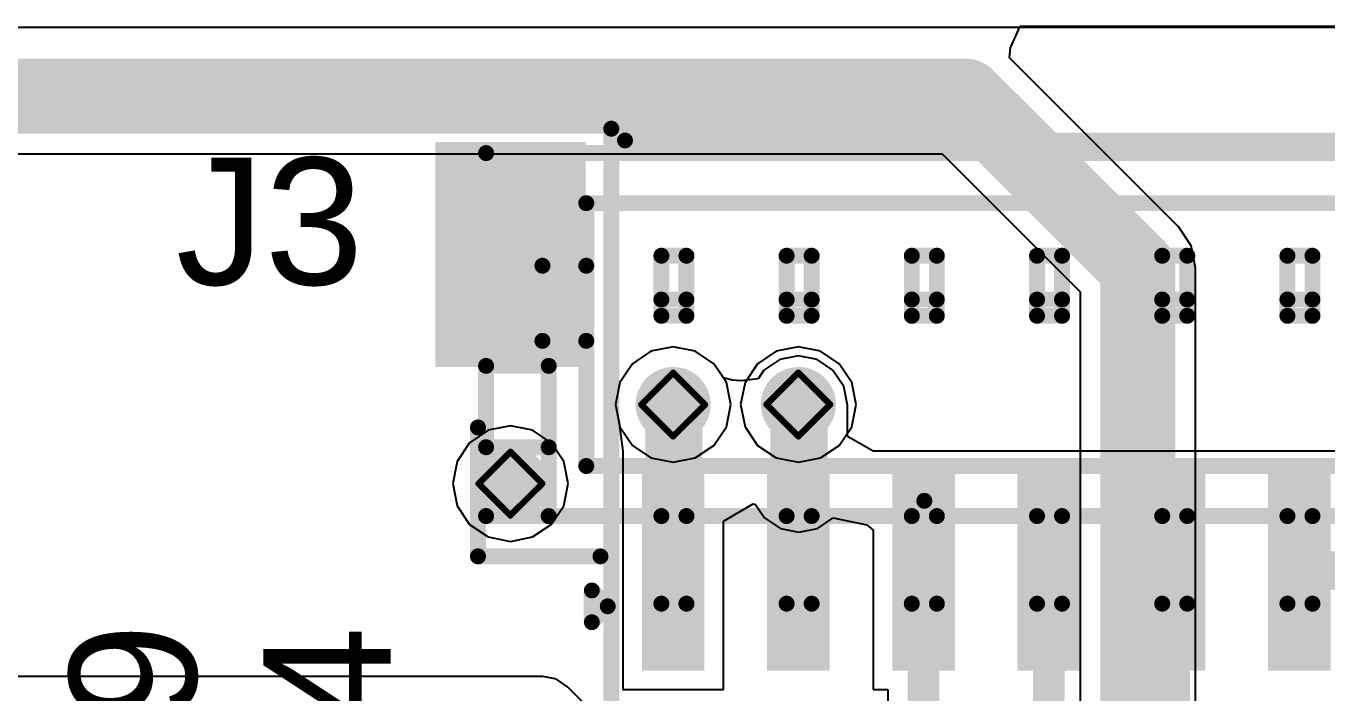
# Model space of a CAD drawing. Header units: millimetres. Extents: x -16 to 330, y -45 to 150.
# Drawn here: x 9.33 to 19.72, y 70.7 to 76.02 of the extents above; entities that cross this region are included whole.
import ezdxf

# ---------------------------------------------------------------- set-up
doc = ezdxf.new("R2010")
doc.units = ezdxf.units.MM
for name, color, linetype in [('BottomLayer', 5, 'Continuous'), ('BottomSolder', 6, 'Continuous'), ('DrillDrawing', 1, 'Continuous'), ('Mechanical13', 56, 'Continuous'), ('MidLayer1', 16, 'Continuous'), ('MidLayer2', 76, 'Continuous'), ('TopLayer', 1, 'Continuous'), ('TopOverlay', 2, 'Continuous'), ('TopPaste', 8, 'Continuous'), ('TopSolder', 216, 'Continuous'), ('ViaHoleLayer', 16, 'Continuous')]:
    doc.layers.add(name, color=color, linetype=linetype)
doc.styles.add('Arial', font='arial.ttf', dxfattribs={"height": 0.2})

# ---------------------------------------------------------------- blocks, each defined once
blk = doc.blocks.new('V________T______39')
at = {"layer": 'TopLayer'}
for points in [[(-4.4, 2.162), (-3.2, 2.162), (-3.2, 0.362), (-4.4, 0.362)], [(3.2, 2.162), (4.4, 2.162), (4.4, 0.362), (3.2, 0.362)], [(-2.75, -0.462), (-2.25, -0.462), (-2.25, -2.062), (-2.75, -2.062)], [(-1.75, -0.462), (-1.25, -0.462), (-1.25, -2.062), (-1.75, -2.062)], [(-0.75, -0.462), (-0.25, -0.462), (-0.25, -2.062), (-0.75, -2.062)], [(0.25, -0.462), (0.75, -0.462), (0.75, -2.062), (0.25, -2.062)], [(1.25, -0.462), (1.75, -0.462), (1.75, -2.062), (1.25, -2.062)], [(2.25, -0.462), (2.75, -0.462), (2.75, -2.062), (2.25, -2.062)]]:
    blk.add_hatch(color=1, dxfattribs=at).paths.add_polyline_path(points)
at = {"layer": 'TopPaste'}
for points in [[(-4.4, 2.162), (-3.2, 2.162), (-3.2, 0.362), (-4.4, 0.362)], [(3.2, 2.162), (4.4, 2.162), (4.4, 0.362), (3.2, 0.362)], [(-2.75, -0.462), (-2.25, -0.462), (-2.25, -2.062), (-2.75, -2.062)], [(-1.75, -0.462), (-1.25, -0.462), (-1.25, -2.062), (-1.75, -2.062)], [(-0.75, -0.462), (-0.25, -0.462), (-0.25, -2.062), (-0.75, -2.062)], [(0.25, -0.462), (0.75, -0.462), (0.75, -2.062), (0.25, -2.062)], [(1.25, -0.462), (1.75, -0.462), (1.75, -2.062), (1.25, -2.062)], [(2.25, -0.462), (2.75, -0.462), (2.75, -2.062), (2.25, -2.062)]]:
    blk.add_hatch(color=8, dxfattribs=at).paths.add_polyline_path(points)
at = {"layer": 'TopSolder'}
for points in [[(-4.4, 2.162), (-3.2, 2.162), (-3.2, 0.362), (-4.4, 0.362)], [(3.2, 2.162), (4.4, 2.162), (4.4, 0.362), (3.2, 0.362)], [(-2.75, -0.462), (-2.25, -0.462), (-2.25, -2.062), (-2.75, -2.062)], [(-1.75, -0.462), (-1.25, -0.462), (-1.25, -2.062), (-1.75, -2.062)], [(-0.75, -0.462), (-0.25, -0.462), (-0.25, -2.062), (-0.75, -2.062)], [(0.25, -0.462), (0.75, -0.462), (0.75, -2.062), (0.25, -2.062)], [(1.25, -0.462), (1.75, -0.462), (1.75, -2.062), (1.25, -2.062)], [(2.25, -0.462), (2.75, -0.462), (2.75, -2.062), (2.25, -2.062)]]:
    blk.add_hatch(color=216, dxfattribs=at).paths.add_polyline_path(points)
at = {"layer": 'TopOverlay', "const_width": 0.127}
for points in [[(-2.884, 2.173), (2.932, 2.173)], [(-4.059, -1.15), (-4.059, -0.12)], [(4.059, -1.15), (4.059, -0.12)], [(-4.059, -1.15), (-3.08, -1.15)], [(3.08, -1.15), (4.059, -1.15)], [(-3.15, -1.676), (-3.15, -1.422)], [(-3.15, -1.422), (-3.023, -1.549)], [(-3.15, -1.676), (-3.023, -1.549)]]:
    blk.add_lwpolyline(points, dxfattribs=at)
at = {"layer": 'TopOverlay', "const_width": 0.0635}
for points in [[(-2.916, 2.173, 1), (-2.853, 2.173, 1)], [(2.9, 2.173, 1), (2.964, 2.173, 1)], [(-4.091, -0.12, 1), (-4.027, -0.12, 1)], [(4.027, -0.12, 1), (4.091, -0.12, 1)], [(-4.091, -1.15, 1), (-4.027, -1.15, 1)], [(-4.091, -1.15, 1), (-4.027, -1.15, 1)], [(-3.112, -1.15, 1), (-3.049, -1.15, 1)], [(3.049, -1.15, 1), (3.112, -1.15, 1)], [(4.027, -1.15, 1), (4.091, -1.15, 1)], [(4.027, -1.15, 1), (4.091, -1.15, 1)], [(-3.181, -1.422, 1), (-3.118, -1.422, 1)], [(-3.181, -1.422, 1), (-3.118, -1.422, 1)], [(-3.054, -1.549, 1), (-2.991, -1.549, 1)], [(-3.054, -1.549, 1), (-2.991, -1.549, 1)], [(-3.181, -1.676, 1), (-3.118, -1.676, 1)], [(-3.181, -1.676, 1), (-3.118, -1.676, 1)]]:
    blk.add_lwpolyline(points, format="xyb", close=True, dxfattribs=at)

msp = doc.modelspace()

# ---------------------------------------------------------------- hatches: boundary and pattern name
at = {"layer": 'BottomLayer'}
h = msp.add_hatch(color=5, dxfattribs=at)
edge = h.paths.add_edge_path()
edge.add_arc((14.5, 73), 0.3, 0, 360)
h = msp.add_hatch(color=5, dxfattribs=at)
edge = h.paths.add_edge_path()
edge.add_arc((15.5, 73), 0.3, 0, 360)
h = msp.add_hatch(color=5, dxfattribs=at)
edge = h.paths.add_edge_path()
edge.add_arc((13.2, 72.368), 0.3, 0, 360)
at = {"layer": 'BottomSolder'}
h = msp.add_hatch(color=6, dxfattribs=at)
edge = h.paths.add_edge_path()
edge.add_arc((14.5, 73), 0.15, 0, 360)
h = msp.add_hatch(color=6, dxfattribs=at)
edge = h.paths.add_edge_path()
edge.add_arc((15.5, 73), 0.15, 0, 360)
h = msp.add_hatch(color=6, dxfattribs=at)
edge = h.paths.add_edge_path()
edge.add_arc((13.2, 72.368), 0.15, 0, 360)
at = {"layer": 'MidLayer1'}
h = msp.add_hatch(color=16, dxfattribs=at)
edge = h.paths.add_edge_path()
edge.add_arc((14.5, 73), 0.3, 0, 360)
h = msp.add_hatch(color=16, dxfattribs=at)
edge = h.paths.add_edge_path()
edge.add_arc((15.5, 73), 0.3, 0, 360)
h = msp.add_hatch(color=16, dxfattribs=at)
edge = h.paths.add_edge_path()
edge.add_arc((13.2, 72.368), 0.3, 0, 360)
at = {"layer": 'MidLayer2'}
h = msp.add_hatch(color=76, dxfattribs=at)
edge = h.paths.add_edge_path()
edge.add_arc((14.5, 73), 0.3, 0, 360)
h = msp.add_hatch(color=76, dxfattribs=at)
edge = h.paths.add_edge_path()
edge.add_arc((15.5, 73), 0.3, 0, 360)
h = msp.add_hatch(color=76, dxfattribs=at)
edge = h.paths.add_edge_path()
edge.add_arc((13.2, 72.368), 0.3, 0, 360)
at = {"layer": 'TopLayer'}
h = msp.add_hatch(color=1, dxfattribs=at)
edge = h.paths.add_edge_path()
edge.add_arc((14.5, 73), 0.3, 0, 360)
h = msp.add_hatch(color=1, dxfattribs=at)
edge = h.paths.add_edge_path()
edge.add_arc((15.5, 73), 0.3, 0, 360)
h = msp.add_hatch(color=1, dxfattribs=at)
edge = h.paths.add_edge_path()
edge.add_arc((13.2, 72.368), 0.3, 0, 360)
at = {"layer": 'TopSolder'}
h = msp.add_hatch(color=216, dxfattribs=at)
edge = h.paths.add_edge_path()
edge.add_arc((14.5, 73), 0.15, 0, 360)
h = msp.add_hatch(color=216, dxfattribs=at)
edge = h.paths.add_edge_path()
edge.add_arc((15.5, 73), 0.15, 0, 360)
h = msp.add_hatch(color=216, dxfattribs=at)
edge = h.paths.add_edge_path()
edge.add_arc((13.2, 72.368), 0.15, 0, 360)
at = {"layer": 'ViaHoleLayer'}
h = msp.add_hatch(color=16, dxfattribs=at)
edge = h.paths.add_edge_path()
edge.add_arc((14.5, 73), 0.15, 0, 360)
h = msp.add_hatch(color=16, dxfattribs=at)
edge = h.paths.add_edge_path()
edge.add_arc((15.5, 73), 0.15, 0, 360)
h = msp.add_hatch(color=16, dxfattribs=at)
edge = h.paths.add_edge_path()
edge.add_arc((13.2, 72.368), 0.15, 0, 360)

# ---------------------------------------------------------------- linework, layer by layer
at = {"layer": 'BottomLayer'}
for p, q in [((17.194, 75.851), (17.272, 76.024)), ((17.272, 76.024), (94.319, 76.024)), ((17.185, 75.77), (17.194, 75.851)), ((18.538, 74.418), (17.185, 75.77)), ((0.928, 75.002), (16.649, 75.002)), ((16.649, 75.002), (17.751, 73.901)), ((18.638, 74.268), (18.538, 74.418)), ((18.673, 74.092), (18.638, 74.268)), ((18.673, 66.29), (18.673, 74.092)), ((17.751, 73.901), (17.751, 66.29)), ((14.5, 73.461), (14.323, 73.426)), ((14.677, 73.426), (14.5, 73.461)), ((14.323, 73.426), (14.174, 73.326)), ((14.826, 73.326), (14.677, 73.426)), ((14.174, 73.326), (14.074, 73.177)), ((14.926, 73.177), (14.826, 73.326)), ((14.074, 73.177), (14.039, 73)), ((14.961, 73), (14.926, 73.177)), ((14.039, 73), (14.074, 72.823)), ((14.926, 72.823), (14.961, 73)), ((14.074, 72.823), (14.174, 72.674)), ((14.826, 72.674), (14.926, 72.823)), ((14.174, 72.674), (14.323, 72.574)), ((14.677, 72.574), (14.826, 72.674)), ((14.323, 72.574), (14.5, 72.539)), ((14.5, 72.539), (14.677, 72.574))]:
    msp.add_line(p, q, dxfattribs=at)
at = {"layer": 'BottomLayer', "const_width": 0.6}
for points in [[(0.737, 75.463), (16.84, 75.463)], [(16.84, 75.463), (18.212, 74.092)], [(18.212, 65.986), (18.212, 74.092)]]:
    msp.add_lwpolyline(points, dxfattribs=at)
at = {"layer": 'BottomLayer', "const_width": 0.3}
for points in [[(16.69, 75.463, 1), (16.99, 75.463, 1)], [(16.69, 75.463, 1), (16.99, 75.463, 1)], [(18.062, 74.092, 1), (18.362, 74.092, 1)], [(18.062, 74.092, 1), (18.362, 74.092, 1)]]:
    msp.add_lwpolyline(points, format="xyb", close=True, dxfattribs=at)
at = {"layer": 'DrillDrawing', "const_width": 0.0508}
for points in [[(14.246, 73), (14.5, 73.254)], [(14.5, 73.254), (14.754, 73)], [(15.246, 73), (15.5, 73.254)], [(15.5, 73.254), (15.754, 73)], [(14.246, 73), (14.5, 72.746)], [(14.5, 72.746), (14.754, 73)], [(15.246, 73), (15.5, 72.746)], [(15.5, 72.746), (15.754, 73)], [(12.946, 72.368), (13.2, 72.622)], [(13.2, 72.622), (13.454, 72.368)], [(12.946, 72.368), (13.2, 72.114)], [(13.2, 72.114), (13.454, 72.368)]]:
    msp.add_lwpolyline(points, dxfattribs=at)
at = {"layer": 'DrillDrawing', "const_width": 0.0254}
for points in [[(14.487, 73.254, 1), (14.513, 73.254, 1)], [(14.487, 73.254, 1), (14.513, 73.254, 1)], [(15.487, 73.254, 1), (15.513, 73.254, 1)], [(15.487, 73.254, 1), (15.513, 73.254, 1)], [(14.233, 73, 1), (14.259, 73, 1)], [(14.233, 73, 1), (14.259, 73, 1)], [(14.741, 73, 1), (14.767, 73, 1)], [(14.741, 73, 1), (14.767, 73, 1)], [(15.233, 73, 1), (15.259, 73, 1)], [(15.233, 73, 1), (15.259, 73, 1)], [(15.741, 73, 1), (15.767, 73, 1)], [(15.741, 73, 1), (15.767, 73, 1)], [(14.487, 72.746, 1), (14.513, 72.746, 1)], [(14.487, 72.746, 1), (14.513, 72.746, 1)], [(15.487, 72.746, 1), (15.513, 72.746, 1)], [(15.487, 72.746, 1), (15.513, 72.746, 1)], [(13.187, 72.622, 1), (13.213, 72.622, 1)], [(13.187, 72.622, 1), (13.213, 72.622, 1)], [(12.933, 72.368, 1), (12.959, 72.368, 1)], [(12.933, 72.368, 1), (12.959, 72.368, 1)], [(13.441, 72.368, 1), (13.467, 72.368, 1)], [(13.441, 72.368, 1), (13.467, 72.368, 1)], [(13.187, 72.114, 1), (13.213, 72.114, 1)], [(13.187, 72.114, 1), (13.213, 72.114, 1)]]:
    msp.add_lwpolyline(points, format="xyb", close=True, dxfattribs=at)
at = {"layer": 'Mechanical13', "const_width": 0.127}
for points in [[(14.006, 67.259), (14.006, 75.204)], [(14.006, 67.259), (14.006, 75.204)], [(13.006, 72.109), (13.006, 75.009)], [(13.006, 75.009), (21.006, 75.009)], [(13.806, 72.509), (13.806, 74.609)], [(13.806, 74.609), (20.206, 74.609)], [(14.406, 73.709), (14.406, 74.189)], [(14.406, 74.189), (14.606, 74.189)], [(14.606, 73.709), (14.606, 74.189)], [(15.406, 74.189), (15.606, 74.189)], [(15.406, 73.709), (15.406, 74.189)], [(15.606, 73.709), (15.606, 74.189)], [(16.406, 74.189), (16.606, 74.189)], [(16.406, 73.709), (16.406, 74.189)], [(16.606, 73.709), (16.606, 74.189)], [(17.406, 74.189), (17.606, 74.189)], [(17.406, 73.709), (17.406, 74.189)], [(17.606, 73.709), (17.606, 74.189)], [(18.406, 74.189), (18.606, 74.189)], [(18.406, 73.709), (18.406, 74.189)], [(18.606, 73.709), (18.606, 74.189)], [(19.406, 74.189), (19.606, 74.189)], [(19.406, 73.709), (19.406, 74.189)], [(19.606, 73.709), (19.606, 74.189)], [(13.456, 74.109), (13.806, 74.109)], [(13.456, 73.509), (13.456, 74.109)], [(14.406, 73.839), (14.606, 73.839)], [(15.406, 73.839), (15.606, 73.839)], [(16.406, 73.839), (16.606, 73.839)], [(17.406, 73.839), (17.606, 73.839)], [(18.406, 73.839), (18.606, 73.839)], [(19.406, 73.839), (19.606, 73.839)], [(14.406, 73.709), (14.606, 73.709)], [(15.406, 73.709), (15.606, 73.709)], [(16.406, 73.709), (16.606, 73.709)], [(17.406, 73.709), (17.606, 73.709)], [(18.406, 73.709), (18.606, 73.709)], [(19.406, 73.709), (19.606, 73.709)], [(13.456, 73.509), (13.806, 73.509)], [(13.006, 73.309), (13.506, 73.309)], [(13.506, 72.109), (13.506, 73.309)], [(13.006, 72.659), (13.506, 72.659)], [(13.806, 72.509), (20.206, 72.509)], [(16.506, 68.259), (16.506, 72.231)], [(16.506, 68.259), (16.506, 72.231)], [(13.006, 72.109), (21.006, 72.109)], [(14.406, 71.409), (14.406, 72.109)], [(14.606, 71.409), (14.606, 72.109)], [(15.406, 71.409), (15.406, 72.109)], [(15.606, 71.409), (15.606, 72.109)], [(16.406, 71.409), (16.406, 72.109)], [(16.606, 71.409), (16.606, 72.109)], [(17.406, 71.409), (17.406, 72.109)], [(17.606, 71.409), (17.606, 72.109)], [(18.406, 71.409), (18.406, 72.109)], [(18.606, 71.409), (18.606, 72.109)], [(19.406, 71.409), (19.406, 72.109)], [(19.606, 71.409), (19.606, 72.109)], [(14.406, 71.409), (14.606, 71.409)], [(15.406, 71.409), (15.606, 71.409)], [(16.406, 71.409), (16.606, 71.409)], [(17.406, 71.409), (17.606, 71.409)], [(18.406, 71.409), (18.606, 71.409)], [(19.406, 71.409), (19.606, 71.409)]]:
    msp.add_lwpolyline(points, dxfattribs=at)
at = {"layer": 'Mechanical13', "const_width": 0.0635}
for points in [[(13.974, 75.204, 1), (14.038, 75.204, 1)], [(13.974, 75.204, 1), (14.038, 75.204, 1)], [(12.974, 75.009, 1), (13.038, 75.009, 1)], [(12.974, 75.009, 1), (13.038, 75.009, 1)], [(13.774, 74.609, 1), (13.838, 74.609, 1)], [(13.774, 74.609, 1), (13.838, 74.609, 1)], [(14.374, 74.189, 1), (14.438, 74.189, 1)], [(14.374, 74.189, 1), (14.438, 74.189, 1)], [(14.574, 74.189, 1), (14.638, 74.189, 1)], [(14.574, 74.189, 1), (14.638, 74.189, 1)], [(15.374, 74.189, 1), (15.438, 74.189, 1)], [(15.374, 74.189, 1), (15.438, 74.189, 1)], [(15.574, 74.189, 1), (15.638, 74.189, 1)], [(15.574, 74.189, 1), (15.638, 74.189, 1)], [(16.374, 74.189, 1), (16.438, 74.189, 1)], [(16.374, 74.189, 1), (16.438, 74.189, 1)], [(16.574, 74.189, 1), (16.638, 74.189, 1)], [(16.574, 74.189, 1), (16.638, 74.189, 1)], [(17.374, 74.189, 1), (17.438, 74.189, 1)], [(17.374, 74.189, 1), (17.438, 74.189, 1)], [(17.574, 74.189, 1), (17.638, 74.189, 1)], [(17.574, 74.189, 1), (17.638, 74.189, 1)], [(18.374, 74.189, 1), (18.438, 74.189, 1)], [(18.374, 74.189, 1), (18.438, 74.189, 1)], [(18.574, 74.189, 1), (18.638, 74.189, 1)], [(18.574, 74.189, 1), (18.638, 74.189, 1)], [(19.374, 74.189, 1), (19.438, 74.189, 1)], [(19.374, 74.189, 1), (19.438, 74.189, 1)], [(19.574, 74.189, 1), (19.638, 74.189, 1)], [(19.574, 74.189, 1), (19.638, 74.189, 1)], [(13.424, 74.109, 1), (13.488, 74.109, 1)], [(13.424, 74.109, 1), (13.488, 74.109, 1)], [(13.774, 74.109, 1), (13.838, 74.109, 1)], [(14.374, 73.839, 1), (14.438, 73.839, 1)], [(14.574, 73.839, 1), (14.638, 73.839, 1)], [(15.374, 73.839, 1), (15.438, 73.839, 1)], [(15.574, 73.839, 1), (15.638, 73.839, 1)], [(16.374, 73.839, 1), (16.438, 73.839, 1)], [(16.574, 73.839, 1), (16.638, 73.839, 1)], [(17.374, 73.839, 1), (17.438, 73.839, 1)], [(17.574, 73.839, 1), (17.638, 73.839, 1)], [(18.374, 73.839, 1), (18.438, 73.839, 1)], [(18.574, 73.839, 1), (18.638, 73.839, 1)], [(19.374, 73.839, 1), (19.438, 73.839, 1)], [(19.574, 73.839, 1), (19.638, 73.839, 1)], [(14.374, 73.709, 1), (14.438, 73.709, 1)], [(14.374, 73.709, 1), (14.438, 73.709, 1)], [(14.574, 73.709, 1), (14.638, 73.709, 1)], [(14.574, 73.709, 1), (14.638, 73.709, 1)], [(15.374, 73.709, 1), (15.438, 73.709, 1)], [(15.374, 73.709, 1), (15.438, 73.709, 1)], [(15.574, 73.709, 1), (15.638, 73.709, 1)], [(15.574, 73.709, 1), (15.638, 73.709, 1)], [(16.374, 73.709, 1), (16.438, 73.709, 1)], [(16.374, 73.709, 1), (16.438, 73.709, 1)], [(16.574, 73.709, 1), (16.638, 73.709, 1)], [(16.574, 73.709, 1), (16.638, 73.709, 1)], [(17.374, 73.709, 1), (17.438, 73.709, 1)], [(17.374, 73.709, 1), (17.438, 73.709, 1)], [(17.574, 73.709, 1), (17.638, 73.709, 1)], [(17.574, 73.709, 1), (17.638, 73.709, 1)], [(18.374, 73.709, 1), (18.438, 73.709, 1)], [(18.374, 73.709, 1), (18.438, 73.709, 1)], [(18.574, 73.709, 1), (18.638, 73.709, 1)], [(18.574, 73.709, 1), (18.638, 73.709, 1)], [(19.374, 73.709, 1), (19.438, 73.709, 1)], [(19.374, 73.709, 1), (19.438, 73.709, 1)], [(19.574, 73.709, 1), (19.638, 73.709, 1)], [(19.574, 73.709, 1), (19.638, 73.709, 1)], [(13.424, 73.509, 1), (13.488, 73.509, 1)], [(13.424, 73.509, 1), (13.488, 73.509, 1)], [(13.774, 73.509, 1), (13.838, 73.509, 1)], [(12.974, 73.309, 1), (13.038, 73.309, 1)], [(13.474, 73.309, 1), (13.538, 73.309, 1)], [(13.474, 73.309, 1), (13.538, 73.309, 1)], [(12.974, 72.659, 1), (13.038, 72.659, 1)], [(13.474, 72.659, 1), (13.538, 72.659, 1)], [(13.774, 72.509, 1), (13.838, 72.509, 1)], [(13.774, 72.509, 1), (13.838, 72.509, 1)], [(16.474, 72.231, 1), (16.538, 72.231, 1)], [(16.474, 72.231, 1), (16.538, 72.231, 1)], [(12.974, 72.109, 1), (13.038, 72.109, 1)], [(12.974, 72.109, 1), (13.038, 72.109, 1)], [(13.474, 72.109, 1), (13.538, 72.109, 1)], [(14.374, 72.109, 1), (14.438, 72.109, 1)], [(14.574, 72.109, 1), (14.638, 72.109, 1)], [(15.374, 72.109, 1), (15.438, 72.109, 1)], [(15.574, 72.109, 1), (15.638, 72.109, 1)], [(16.374, 72.109, 1), (16.438, 72.109, 1)], [(16.574, 72.109, 1), (16.638, 72.109, 1)], [(17.374, 72.109, 1), (17.438, 72.109, 1)], [(17.574, 72.109, 1), (17.638, 72.109, 1)], [(18.374, 72.109, 1), (18.438, 72.109, 1)], [(18.574, 72.109, 1), (18.638, 72.109, 1)], [(19.374, 72.109, 1), (19.438, 72.109, 1)], [(19.574, 72.109, 1), (19.638, 72.109, 1)], [(14.374, 71.409, 1), (14.438, 71.409, 1)], [(14.374, 71.409, 1), (14.438, 71.409, 1)], [(14.574, 71.409, 1), (14.638, 71.409, 1)], [(14.574, 71.409, 1), (14.638, 71.409, 1)], [(15.374, 71.409, 1), (15.438, 71.409, 1)], [(15.374, 71.409, 1), (15.438, 71.409, 1)], [(15.574, 71.409, 1), (15.638, 71.409, 1)], [(15.574, 71.409, 1), (15.638, 71.409, 1)], [(16.374, 71.409, 1), (16.438, 71.409, 1)], [(16.374, 71.409, 1), (16.438, 71.409, 1)], [(16.574, 71.409, 1), (16.638, 71.409, 1)], [(16.574, 71.409, 1), (16.638, 71.409, 1)], [(17.374, 71.409, 1), (17.438, 71.409, 1)], [(17.374, 71.409, 1), (17.438, 71.409, 1)], [(17.574, 71.409, 1), (17.638, 71.409, 1)], [(17.574, 71.409, 1), (17.638, 71.409, 1)], [(18.374, 71.409, 1), (18.438, 71.409, 1)], [(18.374, 71.409, 1), (18.438, 71.409, 1)], [(18.574, 71.409, 1), (18.638, 71.409, 1)], [(18.574, 71.409, 1), (18.638, 71.409, 1)], [(19.374, 71.409, 1), (19.438, 71.409, 1)], [(19.374, 71.409, 1), (19.438, 71.409, 1)], [(19.574, 71.409, 1), (19.638, 71.409, 1)], [(19.574, 71.409, 1), (19.638, 71.409, 1)]]:
    msp.add_lwpolyline(points, format="xyb", close=True, dxfattribs=at)
at = {"layer": 'MidLayer1'}
for p, q in [((-0.643, 76.016), (31.61, 76.016)), ((15.5, 73.461), (15.323, 73.426)), ((15.677, 73.426), (15.5, 73.461)), ((15.323, 73.426), (15.174, 73.326)), ((15.826, 73.326), (15.677, 73.426)), ((15.174, 73.326), (15.074, 73.177)), ((15.926, 73.177), (15.826, 73.326)), ((15.074, 73.177), (15.039, 73)), ((15.961, 73), (15.926, 73.177)), ((15.039, 73), (15.074, 72.823)), ((15.926, 72.823), (15.961, 73)), ((13.023, 72.795), (12.874, 72.695)), ((13.2, 72.83), (13.023, 72.795)), ((13.377, 72.795), (13.2, 72.83)), ((13.526, 72.695), (13.377, 72.795)), ((15.074, 72.823), (15.174, 72.674)), ((15.826, 72.674), (15.926, 72.823)), ((12.874, 72.695), (12.774, 72.545)), ((13.626, 72.545), (13.526, 72.695)), ((15.174, 72.674), (15.323, 72.574)), ((15.677, 72.574), (15.826, 72.674)), ((12.774, 72.545), (12.739, 72.368)), ((13.661, 72.368), (13.626, 72.545)), ((15.323, 72.574), (15.5, 72.539)), ((15.5, 72.539), (15.677, 72.574)), ((12.739, 72.368), (12.774, 72.192)), ((13.626, 72.192), (13.661, 72.368)), ((12.774, 72.192), (12.874, 72.042)), ((13.526, 72.042), (13.626, 72.192)), ((12.874, 72.042), (13.023, 71.942)), ((13.377, 71.942), (13.526, 72.042)), ((13.023, 71.942), (13.2, 71.907)), ((13.2, 71.907), (13.377, 71.942))]:
    msp.add_line(p, q, dxfattribs=at)
at = {"layer": 'MidLayer2'}
for p, q in [((-0.643, 76.016), (94.313, 76.016)), ((14.5, 73.461), (14.323, 73.426)), ((14.677, 73.426), (14.5, 73.461)), ((14.323, 73.426), (14.174, 73.326)), ((14.826, 73.326), (14.677, 73.426)), ((14.174, 73.326), (14.074, 73.177)), ((14.926, 73.177), (14.826, 73.326)), ((14.074, 73.177), (14.039, 73)), ((14.961, 73), (14.926, 73.177)), ((14.039, 73), (14.074, 72.823)), ((14.926, 72.823), (14.961, 73)), ((14.074, 72.823), (14.174, 72.674)), ((14.826, 72.674), (14.926, 72.823)), ((14.174, 72.674), (14.323, 72.574)), ((14.677, 72.574), (14.826, 72.674)), ((14.323, 72.574), (14.5, 72.539)), ((14.5, 72.539), (14.677, 72.574))]:
    msp.add_line(p, q, dxfattribs=at)
at = {"layer": 'TopLayer'}
for p, q in [((-0.643, 76.016), (94.313, 76.016)), ((14.5, 73.461), (14.323, 73.426)), ((14.677, 73.426), (14.5, 73.461)), ((14.323, 73.426), (14.174, 73.326)), ((14.826, 73.326), (14.677, 73.426)), ((15.351, 73.359), (15.225, 73.275)), ((15.5, 73.388), (15.351, 73.359)), ((15.649, 73.359), (15.5, 73.388)), ((15.775, 73.275), (15.649, 73.359)), ((14.174, 73.326), (14.074, 73.177)), ((14.902, 73.213), (14.826, 73.326)), ((15.225, 73.275), (15.179, 73.206)), ((15.779, 73.27), (15.775, 73.275)), ((15.864, 73.144), (15.779, 73.27)), ((14.074, 73.177), (14.039, 73)), ((14.97, 73.195), (14.902, 73.213)), ((15.045, 73.19), (14.97, 73.195)), ((15.179, 73.206), (15.045, 73.19)), ((15.893, 72.995), (15.864, 73.144)), ((14.039, 73), (14.065, 72.867)), ((15.893, 72.746), (15.893, 72.995)), ((14.065, 72.867), (14.098, 72.627)), ((16.098, 72.627), (15.893, 72.746)), ((14.098, 72.627), (14.098, 72.627)), ((14.098, 72.627), (14.098, 72.627)), ((14.098, 72.627), (14.098, 70.722)), ((16.147, 72.627), (16.098, 72.627)), ((16.902, 72.627), (16.147, 72.627)), ((17.098, 72.627), (16.902, 72.627)), ((16.902, 72.627), (16.902, 72.627)), ((17.844, 72.627), (17.098, 72.627)), ((17.098, 72.627), (17.098, 72.627)), ((17.902, 72.627), (17.844, 72.627)), ((18.098, 72.627), (17.902, 72.627)), ((18.156, 72.627), (18.098, 72.627)), ((18.902, 72.627), (18.156, 72.627)), ((19.098, 72.627), (18.902, 72.627)), ((18.902, 72.627), (18.902, 72.627)), ((19.902, 72.627), (19.098, 72.627)), ((19.098, 72.627), (19.098, 72.627)), ((14.902, 72.068), (15.138, 72.206)), ((15.138, 72.206), (15.156, 72.204)), ((15.156, 72.204), (15.23, 72.094)), ((14.902, 70.722), (14.902, 72.068)), ((15.23, 72.094), (15.356, 72.01)), ((15.356, 72.01), (15.505, 71.98)), ((15.505, 71.98), (15.653, 72.01)), ((15.653, 72.01), (15.779, 72.094)), ((15.779, 72.094), (16.048, 72.038)), ((16.048, 72.038), (16.098, 71.997)), ((16.098, 71.997), (16.098, 70.722)), ((13.458, 70.826), (-1.762, 70.826)), ((13.567, 70.805), (13.458, 70.826)), ((13.458, 70.826), (13.458, 70.826)), ((13.659, 70.743), (13.567, 70.805)), ((15.422, 68.98), (13.659, 70.743)), ((14.098, 70.722), (14.902, 70.722)), ((16.098, 70.722), (16.215, 70.722)), ((16.215, 70.722), (16.215, 69.984))]:
    msp.add_line(p, q, dxfattribs=at)
for points, const_width in [([(14.5, 73), (14.505, 72.995)], 0.457), ([(14.505, 72.368), (14.505, 72.995)], 0.457), ([(15.5, 73), (15.505, 72.995)], 0.457), ([(15.505, 72.368), (15.505, 72.995)], 0.457), ([(16.5, 69.984), (16.5, 71.674)], 0.254), ([(17.5, 69.98), (17.5, 71.674)], 0.254), ([(18.5, 70.101), (18.5, 71.674)], 0.254), ([(19.5, 71.674), (20.263, 71.674)], 0.305)]:
    msp.add_lwpolyline(points, dxfattribs=dict(at, const_width=const_width))
for points, const_width in [([(14.386, 73, 1), (14.614, 73, 1)], 0.229), ([(14.39, 72.995, 1), (14.619, 72.995, 1)], 0.229), ([(14.39, 72.995, 1), (14.619, 72.995, 1)], 0.229), ([(15.386, 73, 1), (15.614, 73, 1)], 0.229), ([(15.39, 72.995, 1), (15.619, 72.995, 1)], 0.229), ([(15.39, 72.995, 1), (15.619, 72.995, 1)], 0.229), ([(14.39, 72.368, 1), (14.619, 72.368, 1)], 0.229), ([(15.39, 72.368, 1), (15.619, 72.368, 1)], 0.229), ([(16.436, 71.674, 1), (16.563, 71.674, 1)], 0.127), ([(17.436, 71.674, 1), (17.563, 71.674, 1)], 0.127), ([(18.436, 71.674, 1), (18.563, 71.674, 1)], 0.127), ([(19.424, 71.674, 1), (19.576, 71.674, 1)], 0.152)]:
    msp.add_lwpolyline(points, format="xyb", close=True, dxfattribs=dict(at, const_width=const_width))

# ---------------------------------------------------------------- block references
msp.add_blockref('V________T______39', (17, 72.937))

# ---------------------------------------------------------------- texts
at = {"layer": 'TopOverlay', "style": 'Arial'}
msp.add_text('J3', height=1.016, dxfattribs=at).set_placement((10.528, 73.957))
for s, p in [('R29', (10.693, 68.648)), ('R24', (12.243, 68.623))]:
    msp.add_text(s, height=1.016, rotation=90, dxfattribs=at).set_placement(p)

doc.saveas('drawing.dxf')
